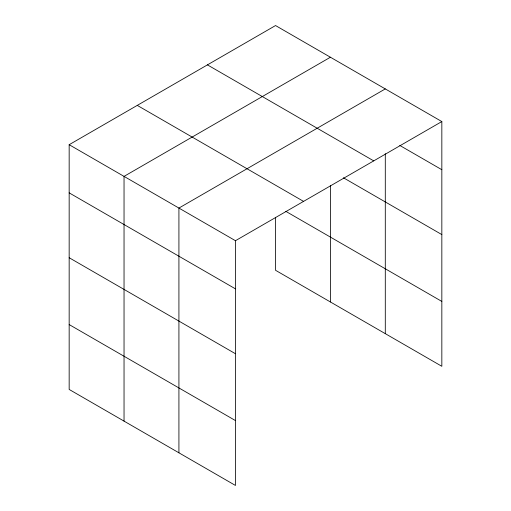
<?xml version="1.0" encoding="UTF-8"?>
<svg xmlns="http://www.w3.org/2000/svg" width="511" height="511" viewBox="0 0 511 511"><rect width="100%" height="100%" fill="white"/><g stroke="black" fill="none" stroke-linecap="round" stroke-linejoin="round"><path stroke-width="0.77" d="M69.164 144.702L235.456 240.707L235.456 485.45L69.164 389.439L69.164 144.702L275.544 25.55L441.836 121.561L441.836 366.298L275.544 270.293L275.544 217.284M330.419 57.232L124.039 176.384L124.039 421.121M385.294 88.914L178.92 208.066L178.92 452.81M235.456 240.707L441.836 121.561M399.774 145.431L441.836 169.709M207.434 64.871L373.733 160.882M343.449 177.783L441.836 234.587M137.267 105.381L303.566 201.391M285.828 211.356L441.836 301.426M69.164 192.851L235.456 288.862M69.164 257.729L235.456 353.733M69.164 324.568L235.456 420.579M385.294 153.683L385.294 333.657M330.419 185.378L330.419 301.975"/></g></svg>
